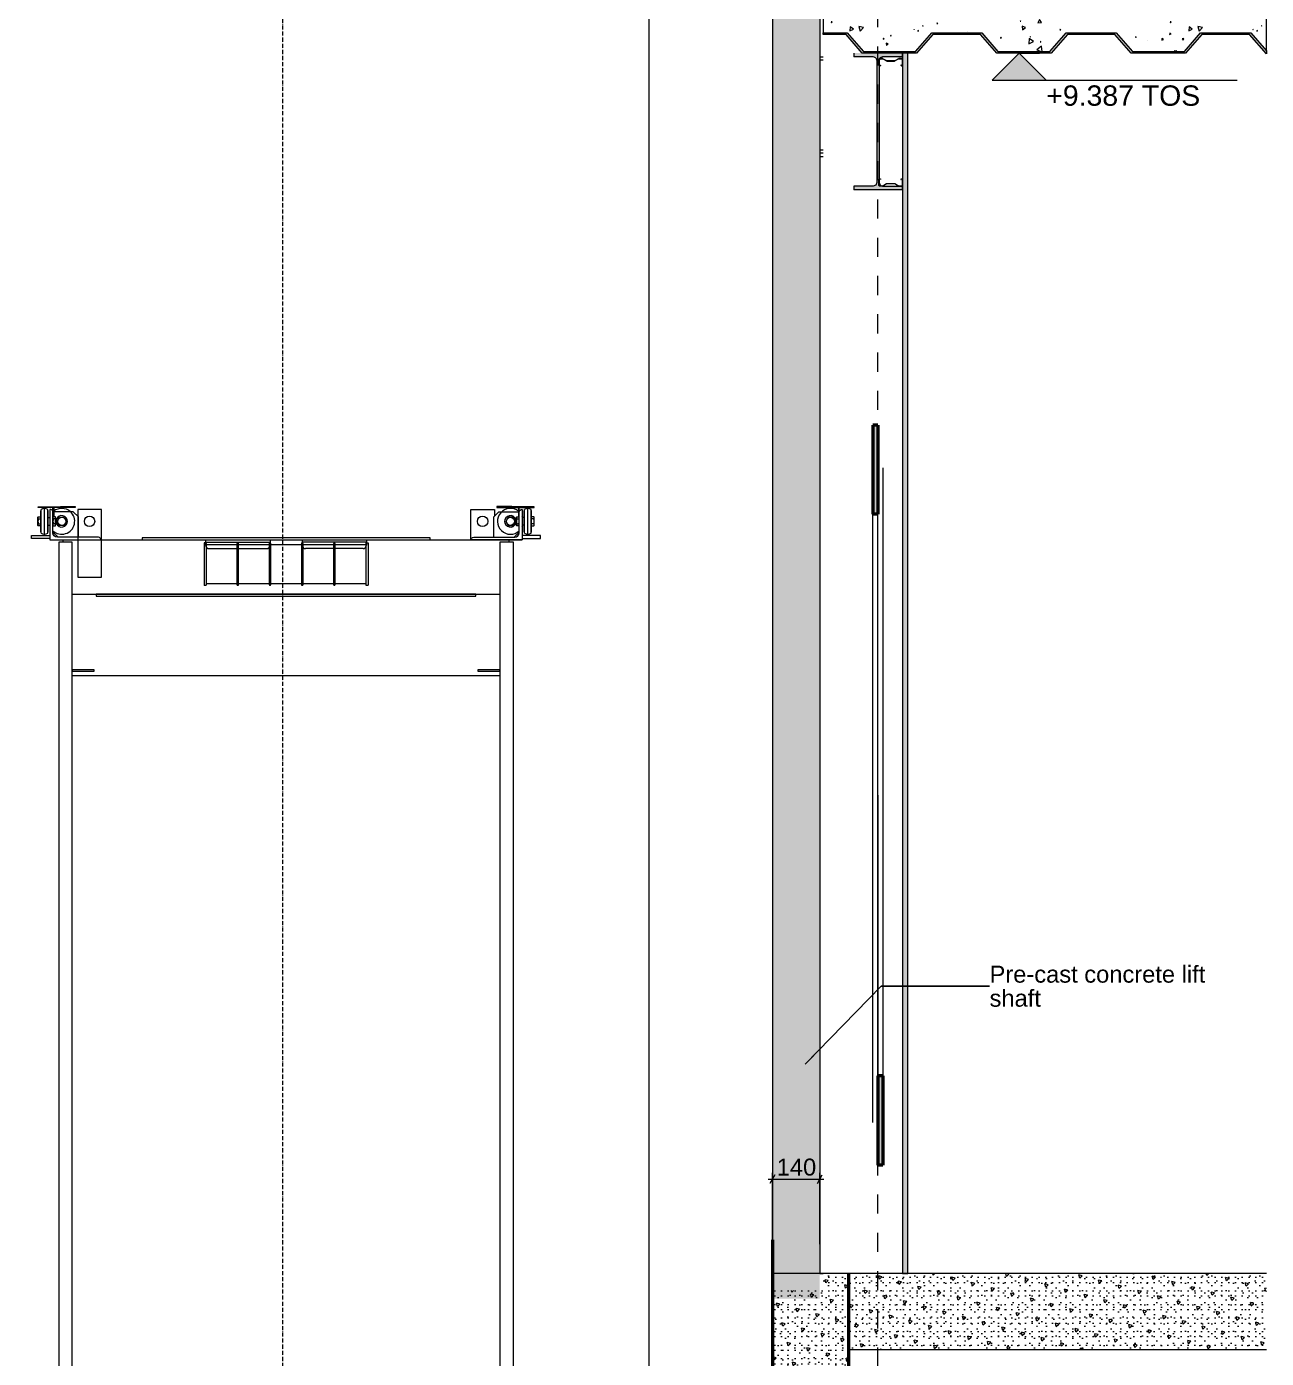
# Model space of a CAD drawing. Header units: millimetres. Extents: x -54677 to 188015, y -4000 to 32873.
# Drawn here: x -15907 to -12249, y -250 to 3678 of the extents above; entities that cross this region are included whole.
import ezdxf

# ---------------------------------------------------------------- set-up
doc = ezdxf.new("R2010")
doc.units = ezdxf.units.MM
doc.header["$MEASUREMENT"] = 0
doc.linetypes.add('ACAD_ISO10W100', pattern=[18, 12, -3, 0, -3])
doc.linetypes.add('Dashed', pattern=[112.888889, 56.444445, -56.444445])
for name, color, linetype, lineweight in [('0_Pen_No__1', 7, 'Continuous', 13), ('0_Pen_No__101', 252, 'Continuous', 15), ('2D Layer_Pen_No__1', 7, 'Continuous', 13), ('A-20-M_Floor_Slab_Pen_No__1', 7, 'Continuous', 13), ('A-20-M_Floor_Slab_Pen_No__89', 8, 'Continuous', 20), ('A-25-M_Wall_Int_Pen_No__146', 8, 'Continuous', 0), ('A-30-M_Stair_Pen_No__146', 8, 'Continuous', 0), ('A-30-M_Stair_Pen_No__191', 7, 'Continuous', 5), ('A-95-P_Text_1_50_GA_Pen_No__1', 7, 'Continuous', 13), ('A-95-P_Text_1_50_GA_Pen_No__85', 8, 'Continuous', 20), ('New_A-30-M_Stair_Pen_No__191', 7, 'Continuous', 5), ('New_A-80-M_Lift_Pen_No__1', 7, 'Continuous', 13), ('New_A-95-D_1_20_Pen_No__1', 7, 'Continuous', 13), ('New_A-95-D_Stair_Detail.Dim_Pen_No__4', 7, 'Continuous', 20), ('New_S-280-M_STRUCT_FRAME.IFC Import_Pen_No__1', 7, 'Continuous', 13), ('New_S-280-M_STRUCT_FRAME.IFC Import_Pen_No__160', 5, 'Continuous', 200), ('New_S-280-M_STRUCT_FRAME.IFC Import_Pen_No__90', 8, 'Continuous', 20)]:
    doc.layers.add(name, color=color, linetype=linetype, lineweight=lineweight)
for name, color, linetype, lineweight, true_color in [('A-20-M_Ceiling_Pen_No__241', 7, 'Continuous', 13, 0xc30c20), ('A-20-M_Floor_Slab_Pen_No__147', 7, 'Continuous', 0, 0x606060), ('A-25-M_Wall_Int_Pen_No__27', 7, 'Continuous', 50, 0x2a2a2a), ('A-30-M_Stair_Pen_No__107', 7, 'Continuous', 15, 0xa6a6a6), ('New_A-30-M_Stair_Pen_No__145', 7, 'Continuous', 0, 0xa6a6a6), ('New_A-80-M_Lift_Pen_No__147', 7, 'Continuous', 0, 0x606060), ('New_S-280-M_STRUCT_FRAME.IFC Import_Pen_No__30', 7, 'Continuous', 50, 0x2a2a2a)]:
    doc.layers.add(name, color=color, linetype=linetype, lineweight=lineweight, true_color=true_color)
doc.layers.add('New_A-95-D_1_20', color=7, linetype='Continuous')
doc.layers.add('New_A-95-D_Stair_Detail.Dim', color=7, linetype='Continuous')
doc.styles.add('GENERATED_STYLE_1', font='')
doc.styles.add('GENERATED_STYLE_2', font='')
doc.styles.get('GENERATED_STYLE_1').set_extended_font_data('Arial')
doc.styles.get('GENERATED_STYLE_2').set_extended_font_data('Swis721 BT')
doc.dimstyles.new('GENERATED_STYLE__1', dxfattribs={"dimtxt": 50, "dimasz": 19, "dimexe": 0.18, "dimexo": 50, "dimgap": 0.09, "dimtad": 1, "dimtih": 1, "dimtoh": 1, "dimdec": 0, "dimzin": 0, "dimdsep": 46, "dimtxsty": 'GENERATED_STYLE_1', "dimblk": 'ARROWHEAD_2', "dimblk1": 'ARROWHEAD_2', "dimblk2": 'ARROWHEAD_2', "dimcen": 0.09, "dimclrd": 7, "dimclre": 7, "dimclrt": 7, "dimadec": 0, "dimazin": 0, "dimtfac": 1, "dimtdec": 4, "dimtmove": 0, "dimatfit": 3, "dimfxl": 1, "dimtolj": 1, "dimtzin": 0, "dimarcsym": 0})
doc.dimstyles.new('GENERATED_STYLE__2', dxfattribs={"dimtxt": 50, "dimasz": 19, "dimexe": 0.18, "dimexo": 50, "dimgap": 0.09, "dimtad": 1, "dimdec": 0, "dimzin": 0, "dimdsep": 46, "dimtxsty": 'GENERATED_STYLE_1', "dimblk": 'ARROWHEAD_2', "dimblk1": 'ARROWHEAD_2', "dimblk2": 'ARROWHEAD_2', "dimcen": 0.09, "dimclrd": 7, "dimclre": 7, "dimclrt": 7, "dimadec": 0, "dimazin": 0, "dimtfac": 1, "dimtdec": 4, "dimtmove": 0, "dimatfit": 3, "dimfxl": 1, "dimtolj": 1, "dimtzin": 0, "dimarcsym": 0})
doc.dimstyles.new('GENERATED_STYLE__5', dxfattribs={"dimtxt": 0.18, "dimasz": 36.48, "dimexe": 0.18, "dimexo": 0.0625, "dimgap": 0.09, "dimtad": 0, "dimtih": 1, "dimtoh": 1, "dimdec": 4, "dimzin": 0, "dimdsep": 46, "dimcen": 0.09, "dimadec": 0, "dimazin": 0, "dimtfac": 1, "dimtdec": 4, "dimtmove": 0, "dimatfit": 3, "dimldrblk": 'ARROWHEAD_5', "dimfxl": 1, "dimtolj": 1, "dimtzin": 0, "dimarcsym": 0})
pattern_1 = [(45, (0, 0), (-73.4847, 73.4847), [10, -50]), (45, (-15.53, 57.96), (-73.4847, 73.4847), [10, -50]), (105, (0, 0), (100.38196, 26.89726), [10, -50]), (105, (42.43, 42.43), (100.38196, 26.89726), [10, -50]), (165, (7.07, 7.07), (26.89726, 100.38196), [10, -50]), (165, (49.5, 49.5), (26.89726, 100.38196), [10, -50]), (45, (-7.071, 7.071), (-14.142136, 14.142136), [0, -20, 0, -30]), (90, (9e-16, 14.142), (-20, 0), [0, -15, 0, -25])]

# ---------------------------------------------------------------- blocks, each defined once
blk = doc.blocks.new('*X18')
at = {"layer": '0_Pen_No__101', "linetype": 'Continuous'}
for p, q in [((-13407.7, 3734.6), (-13408, 3722.4)), ((-13397.4, 3728.2), (-13407.7, 3734.6)), ((-13401.9, 3750), (-13402, 3749.8)), ((-13402, 3749.8), (-13400.6, 3749.9)), ((-13400.6, 3749.9), (-13400.7, 3750)), ((-13284.7, 3740.8), (-13290.3, 3736.4)), ((-13290.3, 3736.4), (-13283.7, 3733.8)), ((-13283.7, 3733.8), (-13284.7, 3740.8)), ((-13114.9, 3741.3), (-13118.2, 3735.8)), ((-13118.2, 3735.8), (-13111.7, 3735.7)), ((-13111.7, 3735.7), (-13114.9, 3741.3)), ((-12884.9, 3749.8), (-12885, 3749.7)), ((-12885, 3749.7), (-12884.9, 3749.7)), ((-12884.9, 3749.7), (-12884.9, 3749.8)), ((-12616, 3750), (-12615.8, 3749.8)), ((-12615.8, 3749.8), (-12615.7, 3750)), ((-12407.7, 3734.6), (-12408, 3722.4)), ((-12397.4, 3728.2), (-12407.7, 3734.6)), ((-12401.9, 3750), (-12402, 3749.8)), ((-12402, 3749.8), (-12400.6, 3749.9)), ((-12400.6, 3749.9), (-12400.7, 3750)), ((-12284.7, 3740.8), (-12290.3, 3736.4)), ((-12290.3, 3736.4), (-12283.7, 3733.8)), ((-12283.7, 3733.8), (-12284.7, 3740.8)), ((-13408, 3722.4), (-13397.4, 3728.2)), ((-13401.3, 3705.4), (-13400.5, 3703.4)), ((-13399.2, 3705.1), (-13401.3, 3705.4)), ((-13400.5, 3703.4), (-13399.2, 3705.1)), ((-13385.1, 3724.6), (-13385.4, 3715.9)), ((-13385.4, 3715.9), (-13377.7, 3720)), ((-13377.7, 3720), (-13385.1, 3724.6)), ((-13119.7, 3719.9), (-13120.9, 3719.3)), ((-13120.9, 3719.3), (-13119.9, 3718.6)), ((-13119.9, 3718.6), (-13119.7, 3719.9)), ((-13098.5, 3719.2), (-13098.9, 3719.4)), ((-13098.9, 3719.4), (-13098.8, 3719)), ((-13098.8, 3719), (-13098.5, 3719.2)), ((-13075.2, 3710.5), (-13080.7, 3709.6)), ((-13080.7, 3709.6), (-13077.2, 3705.4)), ((-13077.2, 3705.4), (-13075.2, 3710.5)), ((-13056.7, 3722.6), (-13057.4, 3720.8)), ((-13057.4, 3720.8), (-13055.5, 3721.1)), ((-13055.5, 3721.1), (-13056.7, 3722.6)), ((-12974.1, 3695.8), (-12975.5, 3694.3)), ((-12975.5, 3694.3), (-12973.4, 3693.9)), ((-12973.4, 3693.9), (-12974.1, 3695.8)), ((-12918.8, 3699.4), (-12923.4, 3689.6)), ((-12921.3, 3717.6), (-12921.8, 3716.6)), ((-12921.8, 3716.6), (-12920.7, 3716.7)), ((-12920.7, 3716.7), (-12921.3, 3717.6)), ((-12912.7, 3690.6), (-12918.8, 3699.4)), ((-12917, 3714), (-12917.8, 3713.2)), ((-12917.8, 3713.2), (-12916.7, 3712.9)), ((-12916.7, 3712.9), (-12917, 3714)), ((-12890.8, 3708), (-12897.2, 3708)), ((-12897.2, 3708), (-12894, 3702.5)), ((-12894, 3702.5), (-12890.8, 3708)), ((-12857.6, 3711.5), (-12861.1, 3708.5)), ((-12861.1, 3708.5), (-12856.8, 3707)), ((-12856.8, 3707), (-12857.6, 3711.5)), ((-12723.5, 3709.8), (-12723.2, 3709.3)), ((-12722.9, 3709.8), (-12723.5, 3709.8)), ((-12723.2, 3709.3), (-12722.9, 3709.8)), ((-12597.2, 3723.3), (-12596.7, 3722.4)), ((-12596.2, 3723.3), (-12597.2, 3723.3)), ((-12596.7, 3722.4), (-12596.2, 3723.3)), ((-12408, 3722.4), (-12397.4, 3728.2)), ((-12401.3, 3705.4), (-12400.5, 3703.4)), ((-12399.2, 3705.1), (-12401.3, 3705.4)), ((-12400.5, 3703.4), (-12399.2, 3705.1)), ((-12385.1, 3724.6), (-12385.4, 3715.9)), ((-12385.4, 3715.9), (-12377.7, 3720)), ((-12377.7, 3720), (-12385.1, 3724.6)), ((-13530.1, 3692.2), (-13533.3, 3692.5)), ((-13533.3, 3692.5), (-13531.9, 3689.6)), ((-13531.9, 3689.6), (-13530.1, 3692.2)), ((-13477.2, 3677.8), (-13478.3, 3666)), ((-13478.3, 3666), (-13467.6, 3670.9)), ((-13467.6, 3670.9), (-13477.2, 3677.8)), ((-13451.7, 3678.7), (-13447.2, 3665.3)), ((-13437.8, 3675.9), (-13451.7, 3678.7)), ((-13447.2, 3665.3), (-13437.8, 3675.9)), ((-13357, 3653.4), (-13358.5, 3651.4)), ((-13356, 3651.1), (-13357, 3653.4)), ((-13288.1, 3670.1), (-13288.7, 3670.3)), ((-13288.7, 3670.3), (-13288.6, 3669.7)), ((-13288.6, 3669.7), (-13288.1, 3670.1)), ((-13275.6, 3667.3), (-13278, 3666.3)), ((-13278, 3666.3), (-13275.9, 3664.8)), ((-13275.9, 3664.8), (-13275.6, 3667.3)), ((-13262.1, 3680.9), (-13263.6, 3680.5)), ((-13263.6, 3680.5), (-13262.5, 3679.4)), ((-13262.5, 3679.4), (-13262.1, 3680.9)), ((-13220.1, 3689.1), (-13221.3, 3687.1)), ((-13221.3, 3687.1), (-13218.9, 3687)), ((-13218.9, 3687), (-13220.1, 3689.1)), ((-13131, 3663.3), (-13131.1, 3663.3)), ((-13131.1, 3663.3), (-13131, 3663.2)), ((-13131, 3663.2), (-13131, 3663.3)), ((-12959.7, 3675.5), (-12970, 3679.3)), ((-12970, 3679.3), (-12968.2, 3668.5)), ((-12968.2, 3668.5), (-12959.7, 3675.5)), ((-12923.4, 3689.6), (-12912.7, 3690.6)), ((-12857.2, 3671.2), (-12858.5, 3668.6)), ((-12858.5, 3668.6), (-12855.6, 3668.8)), ((-12855.6, 3668.8), (-12857.2, 3671.2)), ((-12533.9, 3659.3), (-12534.4, 3654.8)), ((-12534.4, 3654.8), (-12530.3, 3656.6)), ((-12530.3, 3656.6), (-12533.9, 3659.3)), ((-12530.1, 3692.2), (-12533.3, 3692.5)), ((-12533.3, 3692.5), (-12531.9, 3689.6)), ((-12531.9, 3689.6), (-12530.1, 3692.2)), ((-12477.2, 3677.8), (-12478.3, 3666)), ((-12478.3, 3666), (-12467.6, 3670.9)), ((-12467.6, 3670.9), (-12477.2, 3677.8)), ((-12451.7, 3678.7), (-12447.2, 3665.3)), ((-12437.8, 3675.9), (-12451.7, 3678.7)), ((-12447.2, 3665.3), (-12437.8, 3675.9)), ((-12288.1, 3670.1), (-12288.7, 3670.3)), ((-12288.7, 3670.3), (-12288.6, 3669.7)), ((-12288.6, 3669.7), (-12288.1, 3670.1)), ((-12275.6, 3667.3), (-12278, 3666.3)), ((-12278, 3666.3), (-12275.9, 3664.8)), ((-12275.9, 3664.8), (-12275.6, 3667.3)), ((-12262.1, 3680.9), (-12263.6, 3680.5)), ((-12263.6, 3680.5), (-12262.5, 3679.4)), ((-12262.5, 3679.4), (-12262.1, 3680.9)), ((-13378.8, 3643.8), (-13379.5, 3641.7)), ((-13379.5, 3641.7), (-13377.2, 3642.2)), ((-13377.2, 3642.2), (-13378.8, 3643.8)), ((-13364.9, 3627.1), (-13371.1, 3629.1)), ((-13371.1, 3629.1), (-13369.7, 3622.8)), ((-13369.7, 3622.8), (-13364.9, 3627.1)), ((-13358.5, 3651.4), (-13356, 3651.1)), ((-13032.5, 3647), (-13033.6, 3644.4)), ((-13033.6, 3644.4), (-13030.7, 3644.8)), ((-13030.7, 3644.8), (-13032.5, 3647)), ((-12949.4, 3643.3), (-12950.1, 3627.4)), ((-12950.1, 3627.4), (-12935.9, 3634.7)), ((-12935.9, 3634.7), (-12949.4, 3643.3)), ((-12945, 3648.8), (-12945.8, 3648.6)), ((-12945.8, 3648.6), (-12945.2, 3648)), ((-12945.2, 3648), (-12945, 3648.8)), ((-12912.6, 3620.6), (-12926, 3610.2)), ((-12915, 3634), (-12916.6, 3633)), ((-12916.6, 3633), (-12914.9, 3632.1)), ((-12914.9, 3632.1), (-12915, 3634)), ((-12910.5, 3605), (-12912.6, 3620.6)), ((-12632.9, 3648.6), (-12635.5, 3648.2)), ((-12635.5, 3648.2), (-12633.9, 3646.2)), ((-12633.9, 3646.2), (-12632.9, 3648.6)), ((-12600.6, 3637.5), (-12600.7, 3637.2)), ((-12600.7, 3637.2), (-12600.4, 3637.3)), ((-12600.4, 3637.3), (-12600.6, 3637.5)), ((-12557.1, 3643.2), (-12557.4, 3638)), ((-12557.4, 3638), (-12552.7, 3640.3)), ((-12552.7, 3640.3), (-12557.1, 3643.2)), ((-12492.4, 3643), (-12497.7, 3642.6)), ((-12497.7, 3642.6), (-12494.6, 3638.3)), ((-12494.6, 3638.3), (-12492.4, 3643)), ((-12926, 3610.2), (-12913.3, 3605)), ((-12519.5, 3606.9), (-12520.2, 3606.9)), ((-12520.2, 3606.9), (-12519.8, 3606.3)), ((-12519.8, 3606.3), (-12519.5, 3606.9)), ((-12514.8, 3607.4), (-12515.9, 3606.1)), ((-12515.9, 3606.1), (-12514.3, 3605.9)), ((-12514.3, 3605.9), (-12514.8, 3607.4))]:
    blk.add_line(p, q, dxfattribs=at)
blk = doc.blocks.new('Fill_9_1', base_point=(0, 0))
at = {"layer": '0_Pen_No__101', "color": 8, "linetype": 'Continuous', "lineweight": 15}
for p, q in [((-13556.7, 3750), (-13556.7, 3660)), ((-13041, 3750), (-13556.7, 3750)), ((-12249, 3750), (-13041, 3750)), ((-12249, 3607), (-12249, 3750)), ((-13556.7, 3660), (-13485.8, 3660)), ((-13485.8, 3660), (-13437.8, 3605)), ((-13284.6, 3605), (-13236.5, 3660)), ((-13236.5, 3660), (-13089, 3660)), ((-13089, 3660), (-13041, 3605)), ((-12887.7, 3605), (-12839.7, 3660)), ((-12839.7, 3660), (-12692.2, 3660)), ((-12692.2, 3660), (-12644.1, 3605)), ((-12490.9, 3605), (-12442.9, 3660)), ((-12442.9, 3660), (-12295.3, 3660)), ((-12295.3, 3660), (-12249, 3607)), ((-13437.8, 3605), (-13284.6, 3605)), ((-13041, 3605), (-13041, 3605)), ((-13041, 3605), (-12887.7, 3605)), ((-12644.1, 3605), (-12490.9, 3605))]:
    blk.add_line(p, q, dxfattribs=at)
at = {"layer": '0_Pen_No__101', "linetype": 'Continuous'}
blk.add_blockref('*X18', (0, 0), dxfattribs=at)
blk = doc.blocks.new('*D31')
at = {"layer": 'New_A-95-D_1_20_Pen_No__1', "linetype": 'Continuous'}
for p, q in [((-14051.2, 20100), (-16506.7, 20100)), ((-14057.4, 20092.8), (-14082.4, 20107.2)), ((-14069.9, 20100), (-14069.9, 20112.2)), ((-14069.9, -1350), (-14069.9, 20100)), ((-14051.2, -1350), (-16506.7, -1350)), ((-14082.4, -1342.8), (-14057.4, -1357.2)), ((-14069.9, -1362.2), (-14069.9, -1350))]:
    blk.add_line(p, q, dxfattribs=at)
at = {"layer": 'New_A-95-D_1_20_Pen_No__1', "insert": (-14079.9, 9270.1), "char_height": 50, "attachment_point": 7, "rotation": 90, "style": 'GENERATED_STYLE_1'}
blk.add_mtext('\\A1;{\\fArial|b0|i0|c0|p34;21,450}', dxfattribs=at)
blk = doc.blocks.new('ARROWHEAD_2')
at = {"color": 0, "linetype": 'Continuous', "lineweight": 0}
for p, q in [((0, 0), (-1, 0)), ((-0.38, -0.66), (0.38, 0.66))]:
    blk.add_line(p, q, dxfattribs=at)
blk = doc.blocks.new('Dimension_11_1', base_point=(-12978.5, 3600))
at = {"layer": 'New_A-95-D_Stair_Detail.Dim', "linetype": 'Continuous', "lineweight": 0, "true_color": 0x000000}
blk.add_hatch(color=178, dxfattribs=at).paths.add_polyline_path([(-12978.5, 3600), (-13058.5, 3520), (-12898.5, 3520)])
at = {"layer": 'New_A-95-D_Stair_Detail.Dim_Pen_No__4', "linetype": 'Continuous'}
for p, q in [((-12978.5, 3600), (-13058.5, 3520)), ((-12978.5, 3600), (-13038.5, 3600)), ((-12978.5, 3600), (-12918.5, 3600)), ((-12898.5, 3520), (-12978.5, 3600)), ((-13058.5, 3520), (-12898.5, 3520)), ((-12898.5, 3520), (-12335.5, 3520))]:
    blk.add_line(p, q, dxfattribs=at)
at = {"layer": 'New_A-95-D_Stair_Detail.Dim_Pen_No__4', "insert": (-12898.5, 3444), "char_height": 60, "attachment_point": 7, "style": 'GENERATED_STYLE_1'}
blk.add_mtext('\\A1;{\\fArial|b0|i0|c0|p34;+9.387 TOS}', dxfattribs=at)
blk = doc.blocks.new('*D57')
at = {"layer": 'New_A-95-D_1_20_Pen_No__1', "linetype": 'Continuous'}
for p, q in [((-13719, 278.5), (-13706.7, 278.5)), ((-13699.5, 291), (-13713.9, 266)), ((-13706.7, 84.3), (-13706.7, 297.2)), ((-13706.7, 278.5), (-13566.7, 278.5)), ((-13573.9, 266), (-13559.5, 291)), ((-13566.7, 87.1), (-13566.7, 297.2)), ((-13566.7, 278.5), (-13554.5, 278.5))]:
    blk.add_line(p, q, dxfattribs=at)
at = {"layer": 'New_A-95-D_1_20_Pen_No__1', "insert": (-13693.9, 288.5), "char_height": 50, "attachment_point": 7, "style": 'GENERATED_STYLE_1'}
blk.add_mtext('\\A1;{\\fArial|b0|i0|c0|p34;140}', dxfattribs=at)
blk = doc.blocks.new('ARROWHEAD_5')
at = {"color": 0, "linetype": 'Continuous', "lineweight": 0}
blk.add_line((0, 0), (-1, 0), dxfattribs=at)
blk.add_solid([(-1, 0.2679), (0, 0), (-1, -0.2679), (-1, 0.2679)], dxfattribs=at)

msp = doc.modelspace()

# ---------------------------------------------------------------- hatches: boundary and pattern name
at = {"layer": 'A-20-M_Floor_Slab_Pen_No__147', "linetype": 'Continuous'}
h = msp.add_hatch(dxfattribs=at)
h.set_pattern_fill('Structural_Concrete_0001', color=256, style=0, pattern_type=2)
h.set_pattern_definition(pattern_1)
h.paths.add_polyline_path([(-13481.7, -50), (-13481.7, -225), (-12249, -225), (-12249, 0), (-13556.7, 0), (-13556.7, -50)])
at = {"layer": 'A-25-M_Wall_Int_Pen_No__146', "linetype": 'Continuous'}
h = msp.add_hatch(dxfattribs=at)
h.set_pattern_fill('Structural_Concrete_0001', color=256, style=0, pattern_type=2)
h.set_pattern_definition(pattern_1)
h.paths.add_polyline_path([(-13481.7, -1350), (-13481.7, -50), (-13706.7, -50), (-13706.7, -1350)])
at = {"layer": 'A-30-M_Stair_Pen_No__107', "linetype": 'Continuous'}
h = msp.add_hatch(dxfattribs=at)
h.set_pattern_fill('Gypsum_PB_0001', color=256, style=0, pattern_type=2)
h.set_pattern_definition([(0, (0, 0), (0, 3), [0, -3])])
h.paths.add_polyline_path([(-13322.3, 3600), (-13322.3, 0), (-13306.8, 0), (-13306.8, 3600)])
at = {"layer": 'A-30-M_Stair_Pen_No__146', "linetype": 'Continuous'}
msp.add_hatch(color=256, dxfattribs=at).paths.add_polyline_path([(-13556.7, 3660), (-13485.8, 3660), (-13437.8, 3605), (-13284.6, 3605), (-13236.5, 3660), (-13089, 3660), (-13041, 3605), (-12887.7, 3605), (-12839.7, 3660), (-12692.2, 3660), (-12644.1, 3605), (-12560.1, 3605), (-12490.9, 3605), (-12442.9, 3660), (-12295.3, 3660), (-12249, 3607), (-12249, 3597.7), (-12298.9, 3654.8), (-12439.3, 3654.8), (-12487.3, 3599.9), (-12487.5, 3599.9), (-12487.6, 3599.7), (-12490.9, 3599.7), (-12647.7, 3599.7), (-12695.7, 3654.7), (-12836.2, 3654.7), (-12884.2, 3599.8), (-13044.5, 3599.8), (-13092.6, 3654.8), (-13233, 3654.8), (-13281, 3599.9), (-13441.4, 3599.9), (-13489.4, 3654.9), (-13556.7, 3654.9)])
at = {"layer": 'New_A-30-M_Stair_Pen_No__145', "linetype": 'Continuous'}
for points in [[(-13324.5, 3584.1), (-13333.3, 3584.1, 0.131652), (-13334.5, 3583.7), (-13345.6, 3577.3, -0.131652), (-13346.5, 3577.1), (-13368.5, 3577.1, -0.131652), (-13369.4, 3577.3), (-13380.5, 3583.7, 0.131652), (-13381.7, 3584.1), (-13390.1, 3584.1, 0.414214), (-13392.3, 3581.9), (-13392.3, 3564.8, 0.36397), (-13390.9, 3563.1), (-13389.4, 3562.9, 0.414214), (-13387.4, 3564.2), (-13387.3, 3564.9), (-13387.8, 3564.9), (-13387.9, 3564.3, -0.414214), (-13389.3, 3563.3), (-13390.8, 3563.6, -0.36397), (-13391.8, 3564.8), (-13391.8, 3581.9, -0.414214), (-13390.1, 3583.6), (-13381.7, 3583.6, -0.131652), (-13380.7, 3583.3), (-13369.6, 3576.9, 0.131652), (-13368.5, 3576.6), (-13346.5, 3576.6, 0.131652), (-13345.4, 3576.9), (-13334.2, 3583.3, -0.131652), (-13333.3, 3583.6), (-13324.5, 3583.6, -0.414214), (-13322.7, 3581.9), (-13322.7, 3564.8, -0.36397), (-13323.7, 3563.6), (-13325.2, 3563.3, -0.414214), (-13326.6, 3564.3), (-13326.8, 3564.9), (-13327.2, 3564.9), (-13327.1, 3564.2, 0.414214), (-13325.2, 3562.9), (-13323.6, 3563.1, 0.36397), (-13322.3, 3564.8), (-13322.3, 3581.9, 0.414214)], [(-13324.5, 3208), (-13333.3, 3208, -0.131652), (-13334.5, 3208.3), (-13345.6, 3214.7, 0.131652), (-13346.5, 3215), (-13368.5, 3215, 0.131652), (-13369.4, 3214.7), (-13380.5, 3208.3, -0.131652), (-13381.7, 3208), (-13390.1, 3208, -0.414214), (-13392.3, 3210.2), (-13392.3, 3227.3, -0.36397), (-13390.9, 3228.9), (-13389.4, 3229.2, -0.414214), (-13387.4, 3227.8), (-13387.3, 3227.2), (-13387.8, 3227.1), (-13387.9, 3227.8, 0.414214), (-13389.3, 3228.7), (-13390.8, 3228.5, 0.36397), (-13391.8, 3227.3), (-13391.8, 3210.2, 0.414214), (-13390.1, 3208.5), (-13381.7, 3208.5, 0.131652), (-13380.7, 3208.7), (-13369.6, 3215.1, -0.131652), (-13368.5, 3215.4), (-13346.5, 3215.4, -0.131652), (-13345.4, 3215.1), (-13334.2, 3208.7, 0.131652), (-13333.3, 3208.5), (-13324.5, 3208.5, 0.414214), (-13322.7, 3210.2), (-13322.7, 3227.3, 0.36397), (-13323.7, 3228.5), (-13325.2, 3228.7, 0.414214), (-13326.6, 3227.8), (-13326.8, 3227.1), (-13327.2, 3227.2), (-13327.1, 3227.8, -0.414214), (-13325.2, 3229.2), (-13323.6, 3228.9, -0.36397), (-13322.3, 3227.3), (-13322.3, 3210.2, -0.414214)]]:
    msp.add_hatch(color=256, dxfattribs=at).paths.add_polyline_path(points)
at = {"layer": 'New_A-80-M_Lift_Pen_No__147', "linetype": 'Continuous'}
h = msp.add_hatch(dxfattribs=at)
h.set_pattern_fill('Structural_Concrete_0001', color=256, style=0, pattern_type=2)
h.set_pattern_definition(pattern_1)
h.paths.add_polyline_path([(-13706.7, -73.9), (-13566.7, -73.9), (-13566.7, 20100), (-13706.7, 20100)])
at = {"layer": 'New_S-280-M_STRUCT_FRAME.IFC Import_Pen_No__160', "linetype": 'Continuous', "lineweight": 0, "true_color": 0x00007f}
for points in [[(-13324.2, 3196.8), (-13324.2, 3208), (-13381.7, 3208), (-13388.9, 3211), (-13391.9, 3218.2), (-13391.9, 3578.6), (-13388.9, 3585.8), (-13381.7, 3588.8), (-13324.2, 3588.8), (-13324.2, 3600), (-13466.4, 3600), (-13466.4, 3588.8), (-13408.9, 3588.8), (-13401.7, 3585.8), (-13398.7, 3578.6), (-13398.7, 3218.2), (-13401.7, 3211), (-13408.9, 3208), (-13466.4, 3208), (-13466.4, 3196.8)], [(-13395.5, 2239.7), (-13395.5, 2502.8), (-13410.5, 2502.8), (-13410.5, 2239.7)], [(-13380.5, 583.3), (-13395.5, 583.3), (-13395.5, 320.2), (-13380.5, 320.2)]]:
    msp.add_hatch(color=176, dxfattribs=at).paths.add_polyline_path(points)

# ---------------------------------------------------------------- linework, layer by layer
at = {"layer": '0_Pen_No__1', "linetype": 'Continuous'}
for p, q in [((-15865.6, 2249), (-15864.9, 2251.6)), ((-15865.6, 2189), (-15865.6, 2249)), ((-15864.9, 2183.9), (-15864.9, 2254.1)), ((-15854.9, 2179.6), (-15854.9, 2258.4)), ((-15844.9, 2183.9), (-15844.9, 2254.1)), ((-15844.2, 2249), (-15844.9, 2251.6)), ((-15844.2, 2189), (-15844.2, 2249)), ((-15829.7, 2246.7), (-15829.7, 2247.5)), ((-15829.7, 2247.5), (-15829.7, 2247.5)), ((-15769.7, 2247.5), (-15827.4, 2247.5)), ((-15754.7, 2232.5), (-15769.7, 2247.5)), ((-14596.7, 2164), (-14596.7, 2254)), ((-14596.7, 2254), (-14526.7, 2254)), ((-14528.7, 2232.5), (-14513.7, 2247.5)), ((-14526.7, 2254), (-14526.7, 2234.5)), ((-14513.7, 2247.5), (-14505.1, 2247.5)), ((-14505.1, 2247.5), (-14456, 2247.5)), ((-14453.7, 2246.7), (-14453.7, 2247.5)), ((-14439.2, 2249), (-14438.5, 2251.6)), ((-14439.2, 2189), (-14439.2, 2249)), ((-14438.5, 2183.9), (-14438.5, 2254.1)), ((-14428.5, 2179.6), (-14428.5, 2258.4)), ((-14418.5, 2183.9), (-14418.5, 2254.1)), ((-14417.8, 2249), (-14418.5, 2251.6)), ((-14417.8, 2189), (-14417.8, 2249)), ((-15873.9, 2230.9), (-15873.2, 2232.7)), ((-15873.9, 2207.1), (-15873.9, 2230.9)), ((-15873.2, 2205.3), (-15873.9, 2207.1)), ((-15873.2, 2232.7), (-15865.6, 2232.7)), ((-15873.2, 2225.9), (-15865.6, 2225.9)), ((-15873.2, 2212.1), (-15865.6, 2212.1)), ((-15865.6, 2205.3), (-15873.2, 2205.3)), ((-15844.2, 2230.5), (-15838.7, 2230.5)), ((-15844.2, 2207.5), (-15838.7, 2207.5)), ((-15829.7, 2230.9), (-15829, 2232.7)), ((-15829.7, 2207.1), (-15829.7, 2230.9)), ((-15829, 2205.3), (-15829.7, 2207.1)), ((-15822.5, 2232.7), (-15829, 2232.7)), ((-15822.5, 2225.9), (-15829, 2225.9)), ((-15822.5, 2212.1), (-15829, 2212.1)), ((-15829, 2205.3), (-15822.5, 2205.3)), ((-15821.7, 2230.9), (-15822.5, 2232.7)), ((-15822.5, 2205.3), (-15821.7, 2207.1)), ((-15821.7, 2207.1), (-15821.7, 2230.9)), ((-15820.4, 2227), (-15821.7, 2227)), ((-15821.7, 2211), (-15820.4, 2211)), ((-15820.4, 2211), (-15820.4, 2227)), ((-15818.9, 2225.5), (-15820.4, 2227)), ((-15820.4, 2211), (-15818.9, 2212.5)), ((-15818.9, 2212.5), (-15818.9, 2225.5)), ((-15754.7, 2172.5), (-15754.7, 2232.5)), ((-14528.7, 2172.5), (-14528.7, 2232.5)), ((-14464.5, 2225.5), (-14463, 2227)), ((-14464.5, 2212.5), (-14464.5, 2225.5)), ((-14463, 2211), (-14464.5, 2212.5)), ((-14463, 2227), (-14461.7, 2227)), ((-14463, 2211), (-14463, 2227)), ((-14461.7, 2211), (-14463, 2211)), ((-14461.7, 2230.9), (-14461, 2232.7)), ((-14461.7, 2207.1), (-14461.7, 2230.9)), ((-14461, 2205.3), (-14461.7, 2207.1)), ((-14461, 2232.7), (-14454.5, 2232.7)), ((-14461, 2225.9), (-14454.5, 2225.9)), ((-14461, 2212.1), (-14454.5, 2212.1)), ((-14454.5, 2205.3), (-14461, 2205.3)), ((-14453.7, 2230.9), (-14454.5, 2232.7)), ((-14454.5, 2205.3), (-14453.7, 2207.1)), ((-14453.7, 2207.1), (-14453.7, 2230.9)), ((-14439.2, 2230.5), (-14444.7, 2230.5)), ((-14439.2, 2207.5), (-14444.7, 2207.5)), ((-14410.3, 2232.7), (-14417.8, 2232.7)), ((-14410.3, 2225.9), (-14417.8, 2225.9)), ((-14410.3, 2212.1), (-14417.8, 2212.1)), ((-14417.8, 2205.3), (-14410.3, 2205.3)), ((-14409.5, 2230.9), (-14410.3, 2232.7)), ((-14410.3, 2205.3), (-14409.5, 2207.1)), ((-14409.5, 2207.1), (-14409.5, 2230.9)), ((-15864.9, 2186.4), (-15865.6, 2189)), ((-15844.9, 2186.4), (-15844.2, 2189)), ((-15838.7, 2164), (-14444.7, 2164)), ((-15814.7, 2172.5), (-15829.7, 2187.5)), ((-15799.7, 2158), (-15799.7, 2164)), ((-15379.2, 2164), (-15379.2, 2148.4)), ((-15189.2, 2164), (-15189.2, 2148.4)), ((-15094.2, 2164), (-15094.2, 2148.4)), ((-14904.2, 2164), (-14904.2, 2148.4)), ((-14483.7, 2158), (-14483.7, 2164)), ((-14468.7, 2172.5), (-14453.7, 2187.5)), ((-14438.5, 2186.4), (-14439.2, 2189)), ((-14418.5, 2186.4), (-14417.8, 2189)), ((-15383.7, 2155.3), (-15383.7, 2030.2)), ((-15379.2, 2155.3), (-15383.7, 2155.3)), ((-15379.2, 2158), (-15189.2, 2158)), ((-15378.9, 2155.3), (-15379.2, 2155.3)), ((-15376.7, 2141.8), (-15376.7, 2153.1)), ((-15376.7, 2150.3), (-15286.7, 2150.3)), ((-15376.7, 2032.4), (-15376.7, 2141.8)), ((-15369.2, 2138.4), (-15199.2, 2138.4)), ((-15281.7, 2150.3), (-15191.7, 2150.3)), ((-15186.7, 2150.3), (-15096.7, 2150.3)), ((-14904.2, 2158), (-15094.2, 2158)), ((-15091.7, 2150.3), (-15001.7, 2150.3)), ((-14914.2, 2138.4), (-15084.2, 2138.4)), ((-14996.7, 2150.3), (-14906.7, 2150.3)), ((-14904.6, 2155.3), (-14904.2, 2155.3)), ((-14904.2, 2155.3), (-14899.7, 2155.3)), ((-14899.7, 2155.3), (-14899.7, 2030.3)), ((-15772.7, 2004), (-14510.7, 2004)), ((-15378.9, 2030.2), (-15383.7, 2030.2)), ((-15376.7, 2035.3), (-15286.7, 2035.3)), ((-15281.7, 2035.3), (-15191.7, 2035.3)), ((-15186.7, 2035.3), (-15096.7, 2035.3)), ((-15091.7, 2035.3), (-15001.7, 2035.3)), ((-14996.7, 2035.3), (-14906.7, 2035.3)), ((-14904.7, 2030.3), (-14899.7, 2030.3)), ((-14904.7, 2030.3), (-14904.5, 2030.3)), ((-14510.7, 1763), (-15772.7, 1763))]:
    msp.add_line(p, q, dxfattribs=at)
at = {"layer": '0_Pen_No__1', "linetype": 'Continuous', "flags": 128}
for points in [[(-15873.7, 2259.7), (-15873.7, 2262), (-15807.7, 2262), (-15807.7, 2262.3), (-15763.7, 2262.3), (-15763.7, 2259.7)], [(-15756.7, 2054), (-15686.7, 2054), (-15686.7, 2254), (-15756.7, 2254)], [(-14409.7, 2259.7), (-14409.7, 2262), (-14475.7, 2262), (-14475.7, 2262.3), (-14519.7, 2262.3), (-14519.7, 2259.7)], [(-15810.5, 2207.1), (-15817.4, 2219), (-15810.5, 2230.9), (-15796.8, 2230.9), (-15789.9, 2219), (-15796.8, 2207.1)], [(-14473, 2207.1), (-14466.1, 2219), (-14473, 2230.9), (-14486.7, 2230.9), (-14493.6, 2219), (-14486.7, 2207.1)], [(-15892.7, 2177), (-15838.7, 2177), (-15838.7, 2168), (-15892.7, 2168)], [(-15566.7, 2164), (-14716.7, 2164), (-14716.7, 2170), (-15566.7, 2170)], [(-14390.7, 2177), (-14444.7, 2177), (-14444.7, 2168), (-14390.7, 2168)], [(-15812.7, 1779), (-15812.7, -718), (-15772.7, -718), (-15772.7, 2158), (-15812.7, 2158)], [(-14510.7, -718), (-14470.7, -718), (-14470.7, 2158), (-14510.7, 2158)], [(-15701.7, 1998), (-14581.7, 1998), (-14581.7, 2004), (-15701.7, 2004)], [(-15772.7, 1777.5), (-15707.7, 1777.5), (-15707.7, 1780.5), (-15772.7, 1780.5)], [(-14576.3, 1777.5), (-14510.7, 1777.5), (-14510.7, 1780.5), (-14576.3, 1780.5)]]:
    msp.add_lwpolyline(points, close=True, dxfattribs=at)
for points in [[(-15829.7, 2246.7, 0.50517), (-15838.7, 2253.5), (-15838.7, 2164), (-15688.7, 2164, 0.481275), (-15695.2, 2172.5), (-15816.7, 2172.5, -0.414182), (-15829.7, 2185.5)], [(-14453.7, 2246.7, -0.50517), (-14444.7, 2253.5), (-14444.7, 2164), (-14594.7, 2164, -0.481275), (-14588.2, 2172.5), (-14466.7, 2172.5, 0.414182), (-14453.7, 2185.5)]]:
    msp.add_lwpolyline(points, format="xyb", close=True, dxfattribs=at)
for points in [[(-15827.4, 2257.4), (-15827.4, 2234), (-15829.7, 2234), (-15829.7, 2257.4)], [(-14456, 2257.4), (-14456, 2234), (-14453.7, 2234), (-14453.7, 2257.4)]]:
    msp.add_lwpolyline(points, dxfattribs=at)
for points in [[(-15281.7, 2138.4), (-15281.7, 2152.8, 1), (-15286.7, 2152.8), (-15286.7, 2138.4)], [(-15286.7, 2138.4), (-15286.7, 2032.8, 1), (-15281.7, 2032.8), (-15281.7, 2138.4)], [(-15189.2, 2155.3, 0.414214), (-15191.7, 2152.8), (-15191.7, 2141.8)], [(-15191.7, 2141.8), (-15191.7, 2032.8, 1), (-15186.7, 2032.8), (-15186.7, 2152.8, 0.414214), (-15189.2, 2155.3)], [(-15094.2, 2155.3, 0.414214), (-15096.7, 2152.8), (-15096.7, 2032.8, 1), (-15091.7, 2032.8), (-15091.7, 2141.8)], [(-15091.7, 2141.8), (-15091.7, 2152.8, 0.414214), (-15094.2, 2155.3)], [(-14996.7, 2138.4), (-14996.7, 2152.8, 1), (-15001.7, 2152.8), (-15001.7, 2138.4)], [(-15001.7, 2138.4), (-15001.7, 2032.8, 1), (-14996.7, 2032.8), (-14996.7, 2138.4)], [(-14904.6, 2155.3, 0.414214), (-14906.7, 2153.1), (-14906.7, 2141.8)], [(-14906.7, 2141.8), (-14906.7, 2032.4, 0.431098), (-14904.5, 2030.3)]]:
    msp.add_lwpolyline(points, format="xyb", dxfattribs=at)
at = {"layer": '0_Pen_No__1', "linetype": 'Continuous'}
for centre, radius in [((-15803.6, 2219), 11.9), ((-15721.7, 2219), 15.3), ((-14561.7, 2219), 15.3), ((-14479.8, 2219), 11.9)]:
    msp.add_circle(centre, radius, dxfattribs=at)
for centre, radius, start, end in [((-15854.9, 2238.9), 18.2, 56.6015, 123.3985), ((-15832, 2257.4), 2.3, 0, 90), ((-15803.6, 2219), 38.1, 226.76, 48.4201), ((-15832, 2257.4), 4.6, 0, 30), ((-15803.6, 2219), 38.1, 48.4201, 128.6581), ((-14479.8, 2219), 38.1, 51.3419, 313.24), ((-14451.4, 2257.4), 4.6, 150, 180), ((-14451.4, 2257.4), 2.3, 90, 180), ((-14428.5, 2238.9), 18.2, 56.6015, 123.3985), ((-15865.8, 2229.3), 8.12, 154.9692, 205.0308), ((-15842.6, 2219), 31.3, 167.3335, 192.6665), ((-15865.8, 2208.7), 8.12, 154.9692, 205.0308), ((-15803.6, 2219), 38.1, 157.111, 162.432), ((-15803.6, 2219), 38.1, 197.568, 202.889), ((-15821.6, 2229.3), 8.12, 154.9692, 205.0308), ((-15798.4, 2219), 31.3, 167.3335, 192.6665), ((-15821.6, 2208.7), 8.12, 154.9692, 205.0308), ((-15829.8, 2229.3), 8.12, 334.9692, 25.0308), ((-15853.1, 2219), 31.3, 347.3335, 12.6665), ((-15829.8, 2208.7), 8.12, 334.9692, 25.0308), ((-15803.6, 2219), 17, 203.5289, 156.4711), ((-14479.8, 2219), 17, 23.5289, 336.4711), ((-14453.6, 2229.3), 8.12, 154.9692, 205.0308), ((-14430.4, 2219), 31.3, 167.3335, 192.6665), ((-14453.6, 2208.7), 8.12, 154.9692, 205.0308), ((-14461.8, 2229.3), 8.12, 334.9692, 25.0308), ((-14485.1, 2219), 31.3, 347.3335, 12.6665), ((-14461.8, 2208.7), 8.12, 334.9692, 25.0308), ((-14479.8, 2219), 38.1, 17.568, 22.889), ((-14479.8, 2219), 38.1, 17.568, 22.889), ((-14479.8, 2219), 38.1, 337.111, 342.432), ((-14479.8, 2219), 38.1, 337.111, 342.432), ((-14417.6, 2229.3), 8.12, 334.9692, 25.0308), ((-14440.9, 2219), 31.3, 347.3335, 12.6665), ((-14417.6, 2208.7), 8.12, 334.9692, 25.0308), ((-15854.9, 2199.1), 18.2, 236.6015, 303.3985), ((-14428.5, 2199.1), 18.2, 236.6015, 303.3985), ((-15369.2, 2148.4), 10, 180, 270), ((-15378.9, 2153.1), 2.13, 0, 90), ((-15199.2, 2148.4), 10, 270, 0), ((-15084.2, 2148.4), 10, 180, 270), ((-14914.2, 2148.4), 10, 270, 0), ((-15378.9, 2032.4), 2.13, 270, 0)]:
    msp.add_arc(centre, radius, start, end, dxfattribs=at)
at = {"layer": '2D Layer_Pen_No__1', "linetype": 'ACAD_ISO10W100'}
msp.add_line((-15151.7, -1760), (-15151.7, 20300), dxfattribs=at)
at = {"layer": 'A-20-M_Ceiling_Pen_No__241', "linetype": 'Dashed'}
msp.add_line((-13395.6, -4000), (-13395.6, 21147.1), dxfattribs=at)
at = {"layer": 'A-20-M_Floor_Slab_Pen_No__1', "linetype": 'Continuous'}
for p, q in [((-12249, 0), (-13706.7, 0)), ((-12249, -225), (-13481.7, -225))]:
    msp.add_line(p, q, dxfattribs=at)
at = {"layer": 'A-20-M_Floor_Slab_Pen_No__89', "linetype": 'Continuous'}
msp.add_line((-13566.7, 0), (-13556.7, 0), dxfattribs=at)
at = {"layer": 'A-25-M_Wall_Int_Pen_No__27', "linetype": 'Continuous'}
for p, q in [((-13706.7, 100), (-13706.7, -1350)), ((-13481.7, 0), (-13481.7, -1450))]:
    msp.add_line(p, q, dxfattribs=at)
at = {"layer": 'A-30-M_Stair_Pen_No__191', "linetype": 'Continuous', "flags": 128}
for points in [[(-13556.7, 3660), (-13485.8, 3660), (-13437.8, 3605), (-13284.6, 3605), (-13236.5, 3660), (-13089, 3660), (-13041, 3605), (-12887.7, 3605), (-12839.7, 3660), (-12692.2, 3660), (-12644.1, 3605), (-12560.1, 3605), (-12490.9, 3605), (-12442.9, 3660), (-12295.3, 3660), (-12249, 3607), (-12249, 3597.7), (-12298.9, 3654.8), (-12439.3, 3654.8), (-12487.3, 3599.9), (-12487.5, 3599.9), (-12487.6, 3599.7), (-12490.9, 3599.7), (-12647.7, 3599.7), (-12695.7, 3654.7), (-12836.2, 3654.7), (-12884.2, 3599.8), (-13044.5, 3599.8), (-13092.6, 3654.8), (-13233, 3654.8), (-13281, 3599.9), (-13441.4, 3599.9), (-13489.4, 3654.9), (-13556.7, 3654.9)], [(-13322.3, 3600), (-13322.3, 0), (-13306.8, 0), (-13306.8, 3600)]]:
    msp.add_lwpolyline(points, close=True, dxfattribs=at)
at = {"layer": 'New_A-30-M_Stair_Pen_No__191', "linetype": 'Continuous', "flags": 128}
for points in [[(-13324.5, 3584.1), (-13333.3, 3584.1, 0.131652), (-13334.5, 3583.7), (-13345.6, 3577.3, -0.131652), (-13346.5, 3577.1), (-13368.5, 3577.1, -0.131652), (-13369.4, 3577.3), (-13380.5, 3583.7, 0.131652), (-13381.7, 3584.1), (-13390.1, 3584.1, 0.414214), (-13392.3, 3581.9), (-13392.3, 3564.8, 0.36397), (-13390.9, 3563.1), (-13389.4, 3562.9, 0.414214), (-13387.4, 3564.2), (-13387.3, 3564.9), (-13387.8, 3564.9), (-13387.9, 3564.3, -0.414214), (-13389.3, 3563.3), (-13390.8, 3563.6, -0.36397), (-13391.8, 3564.8), (-13391.8, 3581.9, -0.414214), (-13390.1, 3583.6), (-13381.7, 3583.6, -0.131652), (-13380.7, 3583.3), (-13369.6, 3576.9, 0.131652), (-13368.5, 3576.6), (-13346.5, 3576.6, 0.131652), (-13345.4, 3576.9), (-13334.2, 3583.3, -0.131652), (-13333.3, 3583.6), (-13324.5, 3583.6, -0.414214), (-13322.7, 3581.9), (-13322.7, 3564.8, -0.36397), (-13323.7, 3563.6), (-13325.2, 3563.3, -0.414214), (-13326.6, 3564.3), (-13326.8, 3564.9), (-13327.2, 3564.9), (-13327.1, 3564.2, 0.414214), (-13325.2, 3562.9), (-13323.6, 3563.1, 0.36397), (-13322.3, 3564.8), (-13322.3, 3581.9, 0.414214)], [(-13324.5, 3208), (-13333.3, 3208, -0.131652), (-13334.5, 3208.3), (-13345.6, 3214.7, 0.131652), (-13346.5, 3215), (-13368.5, 3215, 0.131652), (-13369.4, 3214.7), (-13380.5, 3208.3, -0.131652), (-13381.7, 3208), (-13390.1, 3208, -0.414214), (-13392.3, 3210.2), (-13392.3, 3227.3, -0.36397), (-13390.9, 3228.9), (-13389.4, 3229.2, -0.414214), (-13387.4, 3227.8), (-13387.3, 3227.2), (-13387.8, 3227.1), (-13387.9, 3227.8, 0.414214), (-13389.3, 3228.7), (-13390.8, 3228.5, 0.36397), (-13391.8, 3227.3), (-13391.8, 3210.2, 0.414214), (-13390.1, 3208.5), (-13381.7, 3208.5, 0.131652), (-13380.7, 3208.7), (-13369.6, 3215.1, -0.131652), (-13368.5, 3215.4), (-13346.5, 3215.4, -0.131652), (-13345.4, 3215.1), (-13334.2, 3208.7, 0.131652), (-13333.3, 3208.5), (-13324.5, 3208.5, 0.414214), (-13322.7, 3210.2), (-13322.7, 3227.3, 0.36397), (-13323.7, 3228.5), (-13325.2, 3228.7, 0.414214), (-13326.6, 3227.8), (-13326.8, 3227.1), (-13327.2, 3227.2), (-13327.1, 3227.8, -0.414214), (-13325.2, 3229.2), (-13323.6, 3228.9, -0.36397), (-13322.3, 3227.3), (-13322.3, 3210.2, -0.414214)]]:
    msp.add_lwpolyline(points, format="xyb", close=True, dxfattribs=at)
at = {"layer": 'New_A-80-M_Lift_Pen_No__1', "linetype": 'Continuous'}
for p, q in [((-13706.7, 20100), (-13706.7, 0)), ((-13566.7, 20100), (-13566.7, 0))]:
    msp.add_line(p, q, dxfattribs=at)
at = {"layer": 'New_S-280-M_STRUCT_FRAME.IFC Import_Pen_No__1', "linetype": 'Continuous'}
for p, q in [((-13466.4, 3600), (-13466.4, 3588.8)), ((-13324.2, 3600), (-13324.2, 3588.8)), ((-13466.4, 3208), (-13466.4, 3196.8)), ((-13324.2, 3196.8), (-13466.4, 3196.8)), ((-13324.2, 3208), (-13324.2, 3196.8))]:
    msp.add_line(p, q, dxfattribs=at)
at = {"layer": 'New_S-280-M_STRUCT_FRAME.IFC Import_Pen_No__1', "linetype": 'Continuous', "flags": 128}
for points in [[(-13401.7, 3585.8), (-13408.9, 3588.8), (-13466.4, 3588.8)], [(-13401.7, 3585.8), (-13398.7, 3578.6), (-13398.7, 3218.2), (-13401.7, 3211)], [(-13388.9, 3585.8), (-13391.9, 3578.6), (-13391.9, 3218.2), (-13388.9, 3211)], [(-13324.2, 3588.8), (-13381.7, 3588.8), (-13388.9, 3585.8)], [(-13401.7, 3211), (-13408.9, 3208), (-13466.4, 3208)], [(-13388.9, 3211), (-13381.7, 3208), (-13324.2, 3208)]]:
    msp.add_lwpolyline(points, dxfattribs=at)
at = {"layer": 'New_S-280-M_STRUCT_FRAME.IFC Import_Pen_No__30', "linetype": 'Continuous'}
for p, q in [((-13410.5, 2502.8), (-13410.5, 2239.7)), ((-13395.5, 2502.8), (-13410.5, 2502.8)), ((-13395.5, 2502.8), (-13395.5, 2239.7)), ((-13395.5, 2239.7), (-13410.5, 2239.7)), ((-13395.5, 583.3), (-13395.5, 320.2)), ((-13380.5, 583.3), (-13395.5, 583.3)), ((-13380.5, 583.3), (-13380.5, 320.2)), ((-13380.5, 320.2), (-13395.5, 320.2))]:
    msp.add_line(p, q, dxfattribs=at)
at = {"layer": 'New_S-280-M_STRUCT_FRAME.IFC Import_Pen_No__90', "linetype": 'Continuous'}
for p, q in [((-13566.7, 3589.3), (-13556.7, 3589.3)), ((-13566.7, 3580.4), (-13556.7, 3580.4)), ((-13566.7, 3315.2), (-13556.7, 3315.2)), ((-13566.7, 3306.3), (-13556.7, 3306.3)), ((-13566.7, 3295.6), (-13556.7, 3295.6)), ((-13380.6, 2376.8), (-13380.5, 583.3)), ((-13410.6, 446.2), (-13410.5, 2239.7)), ((-13395.6, 446.2), (-13395.5, 2239.7)), ((-13395.6, 1411.5), (-13395.5, 583.3))]:
    msp.add_line(p, q, dxfattribs=at)

# ---------------------------------------------------------------- block references
at = {"layer": '0_Pen_No__101', "linetype": 'Continuous'}
msp.add_blockref('Fill_9_1', (0, 0), dxfattribs=at)
at = {"layer": 'New_A-95-D_Stair_Detail.Dim', "linetype": 'Continuous'}
msp.add_blockref('Dimension_11_1', (-12978.5, 3600), dxfattribs=at)

# ---------------------------------------------------------------- texts
at = {"layer": 'A-95-P_Text_1_50_GA_Pen_No__1', "linetype": 'Continuous', "insert": (-13065.8, 847.4), "char_height": 50, "width": 716.146, "attachment_point": 4, "line_spacing_factor": 0.85102, "style": 'GENERATED_STYLE_2'}
msp.add_mtext('\\A1;{\\fSwis721 BT|b0|i0|c0|p34;Pre-cast concrete lift shaft}', dxfattribs=at)

# ---------------------------------------------------------------- dimensions: what is measured, and where the dimension line sits
at = {"layer": 'New_A-95-D_1_20', "linetype": 'Continuous'}
dim = msp.add_linear_dim(base=(-14069.9, 20100), p1=(-16556.7, -1350), p2=(-16556.7, 20100), angle=90, dimstyle='GENERATED_STYLE__2', dxfattribs=at)
dim.commit()
dim.dimension.update_dxf_attribs({"geometry": '*D31', "text_midpoint": (-14104.9, 9386.1), "dimtype": 160, "text_rotation": 90})
dim = msp.add_linear_dim(base=(-13566.7, 278.5), p1=(-13706.7, 34.3), p2=(-13566.7, 37.1), dimstyle='GENERATED_STYLE__1', dxfattribs=at)
dim.commit()
dim.dimension.update_dxf_attribs({"geometry": '*D57', "text_midpoint": (-13630.7, 313.5), "dimtype": 160})

# ---------------------------------------------------------------- leaders
at = {"layer": 'A-95-P_Text_1_50_GA_Pen_No__85', "linetype": 'Continuous', "annotation_type": 0, "has_hookline": 1, "hookline_direction": 0, "text_width": 697.6}
msp.add_leader([(-13610.1, 617.5), (-13386, 847.4), (-13065.9, 847.4)], dimstyle='GENERATED_STYLE__5', dxfattribs=at)

doc.saveas('drawing.dxf')
